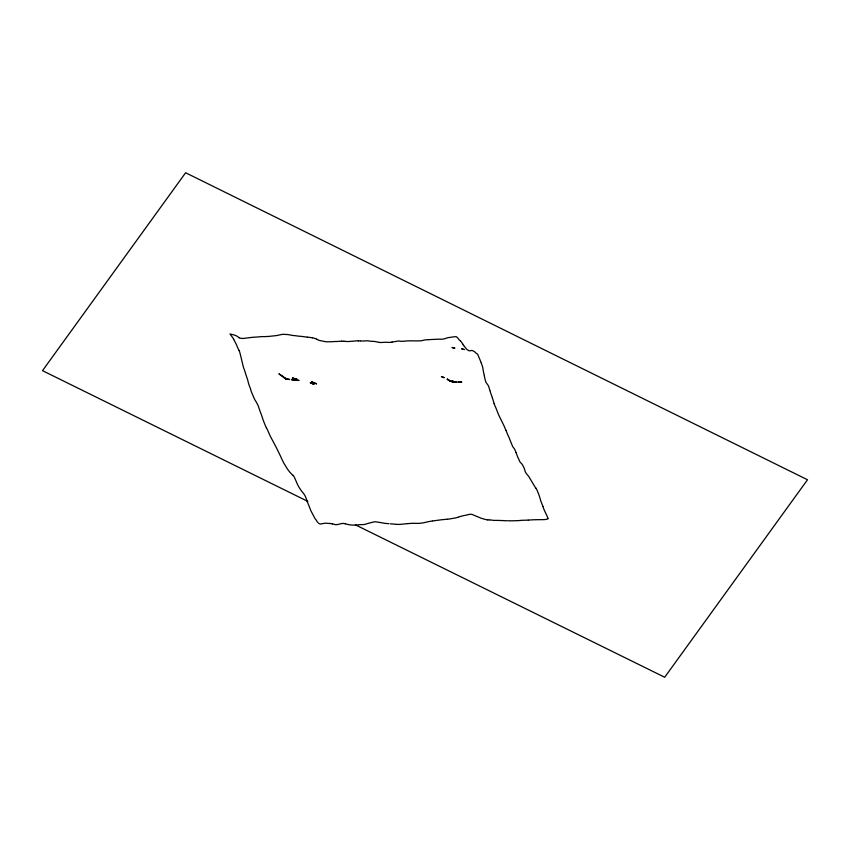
<?xml version="1.0" encoding="UTF-8"?>
<svg xmlns="http://www.w3.org/2000/svg" width="850" height="850" viewBox="0 0 850 850"><rect width="100%" height="100%" fill="white"/><g stroke="black" fill="none" stroke-linecap="round" stroke-linejoin="round"><path stroke-width="1.27" d="M458.894 516.938L459.436 516.758A25.288 16.118 -28 0 1 461.848 516.067L463.165 515.737A38.526 24.554 -28 0 1 464.217 515.504L464.727 515.398M458.341 517.129L457.799 517.31A18.519 11.804 -28 0 1 454.378 518.128L452.072 518.543M428.634 521.624L432.225 520.986M428.113 521.741L427.592 521.847A29.899 19.051 -28 0 0 426.541 522.091L425.223 522.41A29.134 18.562 -28 0 1 422.896 522.878A28.762 18.328 -28 0 1 416.468 523.388L414.109 523.292A34.287 21.845 -28 0 0 412.176 523.303L406.746 523.717M465.513 515.238L469.933 514.293A5.206 3.315 -28 0 1 470.9 514.261L471.824 514.388A11.294 7.193 -28 0 1 473.694 515.142L481.642 518.415A18.7 11.921 -28 0 0 482.301 518.596L483.406 518.861A15.034 9.573 -28 0 1 484.064 519.053L485.35 519.477A10.115 6.439 -28 0 0 486.243 519.679L487.624 519.839M451.297 518.691L450.787 518.776A22.897 14.588 -28 0 1 448.258 519.127L448.014 519.138M391.999 342.082L393.019 341.913A22.472 14.322 -28 0 1 394.039 341.753L397.354 341.19A7.65 4.877 -28 0 1 399.808 341.084L401.158 341.307A6.896 4.399 -28 0 0 401.869 341.36L406.799 340.946A13.515 8.617 -28 0 1 407.766 340.882L408.988 340.871A34.127 21.749 -28 0 0 409.721 340.85L410.954 340.808A16.586 10.561 -28 0 1 413.312 340.871L416.659 340.924A19.008 12.113 -28 0 1 418.604 340.861L420.538 340.829A7.618 4.856 -28 0 0 421.292 340.733L422.067 340.584A27.837 17.744 -28 0 0 422.854 340.404L424.681 339.989A17.999 11.464 -28 0 1 426.923 339.766L428.4 339.681M435.232 520.614L438.77 520.136A32.47 20.687 -28 0 0 439.524 520.041L440.544 519.892A22.886 14.588 -28 0 1 441.798 519.733L443.041 519.626A36.656 23.354 -28 0 0 443.785 519.552L447.525 519.169M434.478 520.742L433.712 520.848A13.802 8.797 -28 0 1 432.958 520.933L432.714 520.954M452.476 382.245L460.53 382.022M458.841 382.213L461.816 382.118L460.211 382.075M406.247 523.759L403.761 523.993A36.486 23.247 -28 0 0 403.017 524.078L401.763 524.227A24.278 15.47 -28 0 1 396.908 524.354L396.217 524.28M430.854 339.533L435.976 339.299A33.713 21.484 -28 0 0 437.187 339.246L438.175 339.192A15.863 10.115 -28 0 1 438.897 339.182A26.828 17.096 -28 0 1 439.62 339.192L440.576 339.214A11.486 7.321 -28 0 0 444.858 338.714L446.494 338.087A9.679 6.173 -28 0 1 449.098 337.514L452.657 337.014A15.194 9.679 -28 0 1 456.259 336.696L457.608 337.843A9.743 4.314 86.1 0 1 457.959 338.247L458.628 339.15A19.04 8.436 86.1 0 0 459.595 340.181L460.466 341.02M430.366 339.564L428.644 339.66M528.339 520.104L532.525 519.828A26.754 17.053 -28 0 1 534.002 519.754L534.958 519.743A34.946 22.27 -28 0 0 535.925 519.722L536.658 519.69A26.817 17.085 -28 0 1 537.859 519.669L539.059 519.679A36.486 23.247 -28 0 0 539.782 519.679L543.161 519.626A25.819 16.458 -28 0 0 546.125 519.414L548.303 518.712A13.079 5.791 86.1 0 1 547.719 517.692L546.816 515.578A20.984 9.297 86.1 0 0 546.263 514.324L545.392 512.571A35.732 15.821 86.1 0 1 544.733 511.147L544.011 509.469A23.311 10.328 86.1 0 1 543.564 508.385A11.868 5.259 86.1 0 1 543.394 507.928L542.906 506.483M528.094 520.115L523.005 520.274A23.364 14.886 -28 0 0 520.795 520.391L520.051 520.476A34.064 21.707 -28 0 1 519.053 520.561L516.842 520.689A33.405 21.293 -28 0 1 515.387 520.731L514.431 520.731A25.479 16.235 -28 0 0 513.453 520.763L512.231 520.816A23.131 14.737 -28 0 1 511.031 520.806L507.939 520.763M341.658 341.19L340.17 341.296A33.203 21.165 -28 0 1 339.437 341.349L336.749 341.487A29.814 18.997 -28 0 1 335.782 341.509L334.571 341.519A13.398 8.542 -28 0 0 333.837 341.551L332.35 341.689A14.907 9.499 -28 0 1 331.617 341.732L326.793 341.796A9.648 6.141 -28 0 1 325.848 341.732L319.568 340.489A9.743 6.205 -28 0 1 318.931 340.276L316.678 339.203M459 381.958L460.87 382.096M362.249 524.609L364.204 524.503A5.557 3.538 -28 0 0 364.979 524.354L366.594 523.855A25.596 16.309 -28 0 1 369.548 523.005L372.449 522.293A28.369 18.084 -28 0 1 373.501 522.038L374.776 521.815A5.366 3.421 -28 0 1 375.509 521.783L378.006 522.176A25.064 15.969 -28 0 0 379.132 522.378L380.29 522.527A28.443 18.126 -28 0 1 382.096 522.835L383.212 523.069A19.412 12.367 -28 0 0 384.795 523.345L388.981 523.706M361.771 524.609L361.282 524.609A20.347 12.962 -28 0 0 358.328 524.811L357.053 525.003A13.727 8.744 -28 0 1 354.609 525.151L353.196 525.066A25.181 16.044 -28 0 0 352.484 525.045L351.294 525.013A19.805 12.623 -28 0 1 348.585 524.588L345.908 523.961M506.972 520.753L504.836 520.731A14.811 9.435 -28 0 1 504.135 520.689L502.722 520.561A21.42 13.653 -28 0 0 501.277 520.519L497.282 520.402A24.14 15.385 -28 0 0 496.071 520.391L495.104 520.413A16.819 10.721 -28 0 1 492.745 520.264L491.385 520.062A12.102 7.714 -28 0 0 490.684 519.998A27.157 17.308 -28 0 0 489.983 519.977M358.339 340.861L360.474 340.946M360.942 340.967L361.898 340.999A26.637 16.968 -28 0 0 364.799 340.924L366.764 340.797A15.194 9.679 -28 0 1 369.091 341.02L370.462 341.222A18.721 11.932 -28 0 0 372.109 341.317L374 341.392A12.208 7.777 -28 0 1 374.691 341.466A22.047 14.057 -28 0 1 375.817 341.689L379.397 342.401M329.991 523.494L328.822 523.43A31.386 19.996 -28 0 1 328.121 523.377L326.953 523.281A12.761 8.128 -28 0 0 324.296 523.313L324.031 523.377A22.153 14.11 -28 0 0 323.011 523.558L321.204 523.908A17.563 11.188 -28 0 1 320.237 524.046L318.623 523.292M242.728 338.502L248.752 337.79A20.347 12.962 -28 0 1 250.771 337.514L252.524 337.344A33.256 21.186 -28 0 0 253.279 337.259L256.711 337.025A20.241 12.899 -28 0 0 259.431 336.812L260.684 336.664A18.891 12.038 -28 0 1 262.618 336.611L263.819 336.611A26.467 16.862 -28 0 0 265.508 336.579L268.451 336.419A35.828 22.833 -28 0 0 269.439 336.345L275.442 335.697A32.852 20.931 -28 0 0 279.034 335.059L280.596 334.709A15.109 9.626 -28 0 1 283.146 334.305L288.32 334.592A20.698 13.186 -28 0 0 289.436 334.847L291.678 335.283A22.429 14.291 -28 0 0 293.271 335.506L295.131 335.686A34.51 21.994 -28 0 1 296.278 335.835L297.415 336.005A31.854 20.294 -28 0 0 299.731 336.26L300.9 336.324A23.035 14.684 -28 0 1 302.515 336.526L307.094 337.131M454.601 381.841L456.418 382.064M390.384 523.834L395.526 524.216M307.328 337.152L308.263 337.237A35.806 22.823 -28 0 1 309.421 337.365L312.375 337.822M344.027 341.264L345.652 341.413M295.014 378.728L296.873 378.909L294.44 378.494L296.225 378.845M345.886 341.434L347.055 341.53A19.38 12.357 -28 0 0 349.244 341.466L352.442 341.233A26.722 17.021 -28 0 0 353.929 341.094L355.183 340.946A22.642 14.429 -28 0 1 358.339 340.871M344.133 523.579L345.472 523.855M452.976 381.884L449.491 380.694L450.266 381.193C447.918 379.334 446.303 378.824 447.769 379.451L448.662 380.056L447.196 379.196L452.912 382.362M332.265 523.876L335.569 524.641A6.162 3.931 -28 0 0 337.28 524.577L339.639 524.046A11.262 7.172 -28 0 1 344.207 523.43M286.62 379.142L289.723 379.536L285.111 378.239L286.131 378.877L283.379 376.709M464.567 349.605L461.635 348.776L463.346 349.297M285.749 378.898L287.226 379.312L284.676 378.303L278.874 373.83L282.88 376.252M307.796 501.383L42.5 370.664L185.619 172.752L807.5 479.761L664.689 677.248L355.374 524.832M239.19 337.673L238.032 336.887A21.834 13.919 -28 0 0 236.066 335.718L235.004 335.304A34.839 22.206 -28 0 1 234.377 335.038L229.989 333.986L232.401 337.259A19.518 8.649 86.1 0 1 233.686 339.277M293.123 475.479L292.358 474.799A28.624 12.676 86.1 0 1 291.614 474.087L289.935 472.26A31.397 13.908 86.1 0 1 289.127 471.272L287.651 469.349A13.281 5.886 86.1 0 1 287.321 468.86A31.949 14.152 86.1 0 1 287.013 468.35L286.057 466.831A26.339 11.666 86.1 0 1 285.632 466.14L285.217 465.428A29.846 13.217 86.1 0 0 284.803 464.737L284.272 463.888A21.494 9.52 86.1 0 1 283.071 461.656L282.699 460.838A28.061 12.421 86.1 0 0 282.413 460.254L281.924 459.276A33.001 14.62 86.1 0 1 281.361 458.076L280.532 456.195A24.724 10.944 86.1 0 0 279.958 455.005L276.601 448.131A34.308 15.194 86.1 0 0 276.314 447.536L270.449 436.475A24.384 10.795 86.1 0 1 269.684 434.881L267.856 430.684A28.273 12.527 86.1 0 0 266.889 428.729L266.486 427.996M464.376 346.375L464.961 347.076A23.513 10.413 86.1 0 1 465.534 347.809L466.799 349.403A6.162 2.731 86.1 0 0 467.192 349.69L468.998 350.721A4.951 2.189 86.1 0 0 469.455 350.848L471.909 350.466A9.956 4.409 86.1 0 1 472.388 350.561L474.226 351.475A17.648 7.809 86.1 0 1 475.235 352.368L476.106 353.196A8.797 3.899 86.1 0 0 476.51 353.473L477.328 353.972A4.229 1.87 86.1 0 1 477.7 354.344L480.93 362.068M535.829 488.155L534.321 485.849A34.946 15.481 86.1 0 0 534.023 485.297L529.019 476.924A25.447 11.273 86.1 0 0 528.7 476.436L528.583 476.276A10.636 4.707 86.1 0 0 528.243 475.83L527.531 475.044A15.342 6.8 86.1 0 1 527.181 474.619L525.714 472.664A5.27 2.338 86.1 0 1 525.332 471.888L524.418 468.871A5.567 2.465 86.1 0 0 524.163 468.169L523.207 466.204A18.541 8.213 86.1 0 0 521.858 463.909L520.147 462.166A5.738 2.539 86.1 0 1 519.828 461.656L518.914 459.584A22.376 9.913 86.1 0 0 518.638 458.947A14.163 6.269 86.1 0 0 518.457 458.543L517.873 457.374A20.676 9.159 86.1 0 1 517.002 455.175L516.577 454.017A34.117 15.109 86.1 0 0 516.237 453.103L516.067 452.657M462.708 344.038L462.294 343.347A19.189 8.5 86.1 0 0 460.477 340.978M233.676 339.309L234.451 340.839A28.146 12.463 86.1 0 0 234.951 341.774L235.354 342.497A24.14 10.689 86.1 0 1 236.789 345.483L237.224 346.587A22.61 10.009 86.1 0 0 238.149 348.659L238.648 349.594A25.054 11.092 86.1 0 1 238.935 350.168L239.126 350.572M505.941 430.249L505.474 429.239A19.263 8.532 86.1 0 1 505.102 428.411L504.571 427.114A29.357 13.005 86.1 0 0 503.551 424.841L499.396 416.436A31.237 13.834 86.1 0 1 498.196 413.748L496.017 408.212A28.039 12.421 86.1 0 0 495.476 406.938L495.104 406.119A17.393 7.703 86.1 0 1 494.137 403.697M515.982 452.434L515.546 451.318A27.944 12.378 86.1 0 0 515.196 450.447A9.849 4.367 86.1 0 0 514.091 448.396L513.4 447.546A10.126 4.484 86.1 0 1 512.359 445.804L509.798 439.471A36.061 15.969 86.1 0 1 509.533 438.812L509.447 438.589M492.235 397.386L492.161 397.141A24.714 10.944 86.1 0 0 491.598 395.462L491.087 394.113A21.207 9.393 86.1 0 1 490.344 391.988L490.131 391.202M492.32 397.63L493.467 401.381A36.858 16.331 86.1 0 1 493.701 402.146L494.147 403.676M489.983 390.681L489.908 390.416A20.612 9.127 86.1 0 0 489.685 389.651L488.654 386.474A7.225 3.198 86.1 0 0 487.762 384.806L486.2 382.67A5.812 2.571 86.1 0 1 485.913 382.075L485.414 380.641A23.301 10.317 86.1 0 1 484.553 377.039L484.192 375.243M481.068 362.599L482.332 366.063A5.1 2.263 86.1 0 1 482.577 366.764L483.299 370.77A12.516 5.546 86.1 0 0 483.459 371.705L484.064 374.648M542.916 506.483A25.84 11.443 86.1 0 0 542.151 504.433L540.919 501.362A9.01 3.995 86.1 0 1 540.685 500.618L540.249 499.035A23.768 10.529 86.1 0 0 539.729 497.261L539.251 495.794A29.654 13.133 86.1 0 0 538.592 493.935L537.795 491.948A18.689 8.277 86.1 0 0 535.851 488.059M509.277 438.143A22.355 9.902 86.1 0 0 508.736 436.847L507.981 435.243A28.783 12.75 86.1 0 1 507.078 433.118L506.568 431.768A23.184 10.274 86.1 0 0 505.941 430.249M464.376 346.396A26.562 11.762 86.1 0 1 462.708 344.059M330.002 523.472A20.687 13.175 -28 0 1 332.265 523.887M489.504 519.956A33.926 21.611 -28 0 1 487.624 519.839M239.137 350.551A10.508 4.654 86.1 0 1 240.008 353.207L240.423 354.864A37.687 16.692 86.1 0 0 240.624 355.683L240.901 356.766A36.497 16.171 86.1 0 1 241.166 357.871L242.824 364.852A17.956 7.958 86.1 0 0 243.854 368.464L244.301 369.58A13.473 5.971 86.1 0 1 244.545 370.292L244.928 371.546A28.677 12.697 86.1 0 0 245.161 372.3L245.554 373.522A15.98 7.076 86.1 0 1 245.778 374.287L246.904 377.644A12.708 5.631 86.1 0 1 247.711 380.056L248.115 381.714A20.464 9.063 86.1 0 0 249.496 386.208L249.762 386.846A26.966 11.943 86.1 0 1 250.028 387.515A21.749 9.637 86.1 0 1 250.739 389.693L250.962 390.447A28.337 12.548 86.1 0 0 251.196 391.202A17.234 7.629 86.1 0 0 252.153 393.656L252.609 394.697A22.801 10.094 86.1 0 1 253.587 397.131L254.915 399.893A21.494 9.52 86.1 0 1 255.234 400.382L255.659 401.051A16.32 7.225 86.1 0 0 256.094 401.689L258.273 405.854A27.168 12.027 86.1 0 0 258.963 408.085L259.388 409.254A31.397 13.908 86.1 0 1 259.632 409.966L259.866 410.688A28.433 12.591 86.1 0 0 260.111 411.4A16.352 7.246 86.1 0 0 260.366 412.08L260.716 412.962A30.749 13.621 86.1 0 1 261.726 415.724L263.001 419.603A34.149 15.13 86.1 0 0 263.766 421.653L265.264 425.361A21.08 9.339 86.1 0 0 266.486 428.007M293.133 475.384A12.527 5.546 86.1 0 1 294.982 478.635L296.183 481.355A33.394 14.79 86.1 0 1 296.533 482.205L296.799 482.853A29.622 13.122 86.1 0 0 298.531 486.413L298.626 486.593A29.569 13.101 86.1 0 0 299.678 488.304L300.114 488.941A31.726 14.046 86.1 0 1 300.443 489.43L300.974 490.259A13.738 6.077 86.1 0 0 301.421 490.875L303.28 493.149A22.344 9.892 86.1 0 1 304.789 495.422A18.657 8.266 86.1 0 1 306.382 498.95L306.669 499.959A16.586 7.342 86.1 0 0 307.689 502.679L310.059 508.608A16.469 7.299 86.1 0 0 311.217 511.424L311.727 512.337A16.384 7.257 86.1 0 1 312.109 513.102L314.999 518.543A16.724 7.406 86.1 0 1 316.147 519.998L316.668 520.848A17.999 7.969 86.1 0 0 317.889 522.58M391.999 342.072A16.469 10.498 -28 0 1 389.236 342.433L387.589 342.327A33.129 21.112 -28 0 0 383.499 342.348L382.277 342.444A16.734 10.657 -28 0 1 379.376 342.444M341.658 341.169A20.655 13.164 -28 0 1 344.027 341.264M312.418 337.758A27.763 17.691 -28 0 1 316.689 339.192M242.749 338.459A13.972 8.904 -28 0 1 239.084 337.79M294.759 379.918L291.571 379.737L299.072 380.428L294.759 379.918M292.921 378.197L292.272 378.133L293.813 378.356L292.921 378.197M456.344 382.383L455.568 382.288L456.344 382.383M453.199 347.735L451.956 347.491L454.909 348.224L453.199 347.735M453.188 381.225L452.147 380.959L453.188 381.225M442.574 377.049L441.405 376.614L444.252 377.697L442.574 377.049M316.529 383.807L311.557 381.809L316.529 383.807M313.852 384.338L310.346 382.702L313.852 384.338"/></g></svg>
